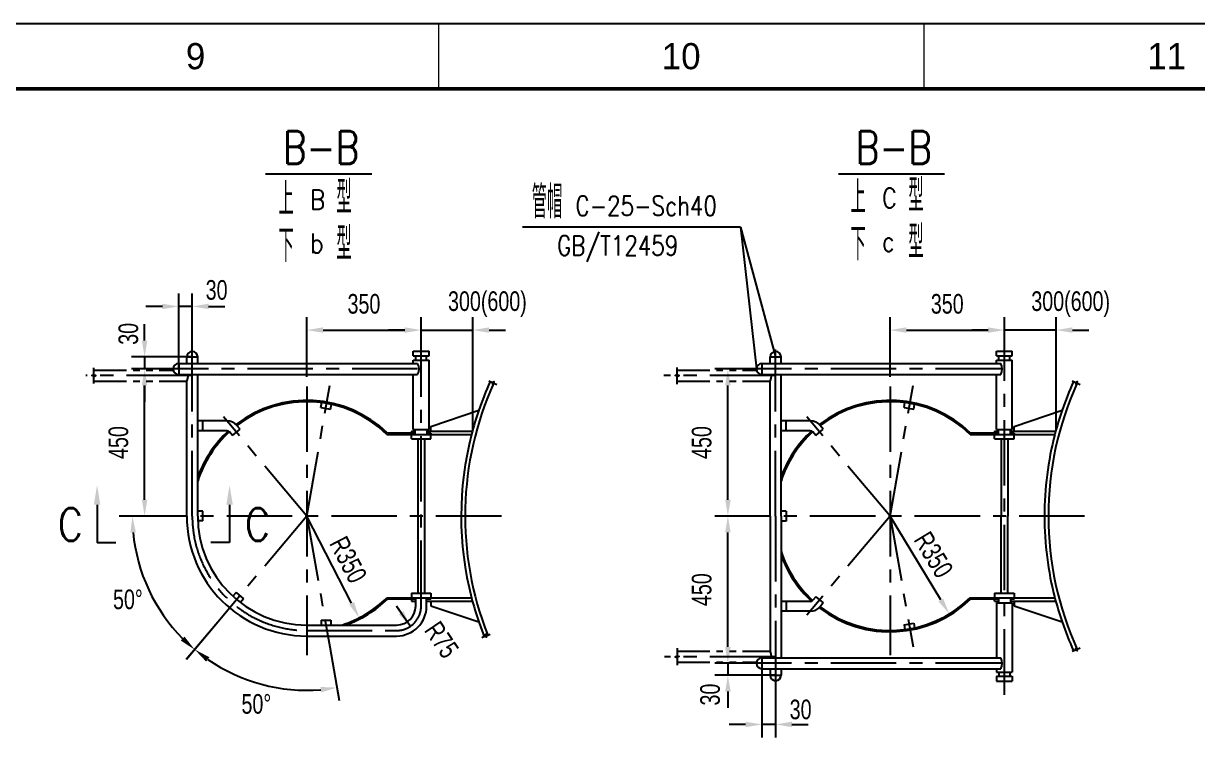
# Model space of a CAD drawing. Extents: x 148 to 221443, y -36682 to 6758.
# Drawn here: x 61271 to 64861, y -5914 to -3715 of the extents above; entities that cross this region are included whole.
import ezdxf
from ezdxf.enums import TextEntityAlignment as Align

# ---------------------------------------------------------------- set-up
doc = ezdxf.new("R2010")
doc.units = 0
doc.header["$LTSCALE"] = 10
doc.header["$MEASUREMENT"] = 0
doc.linetypes.add('CENTERX2', pattern=[4, 2.5, -0.5, 0.5, -0.5])
doc.linetypes.add('PHANTOM', pattern=[2.5, 1.25, -0.25, 0.25, -0.25, 0.25, -0.25])
for name, color, linetype in [('2', 4, 'Continuous'), ('CENTER', 1, 'CENTERX2'), ('DIM', 4, 'Continuous'), ('MAIN', 6, 'Continuous'), ('RED', 7, 'Continuous'), ('WHITE', 7, 'Continuous'), ('图框', 7, 'Continuous')]:
    doc.layers.add(name, color=color, linetype=linetype)
doc.layers.add('2（细实线）', color=3, linetype='Continuous', lineweight=20)
doc.layers.add('图框层', color=7, linetype='Continuous', lineweight=15)
doc.styles.add('HZ', font='ROMS.SHX', dxfattribs={"width": 0.75, "bigfont": 'GBCBIG.SHX'})
doc.styles.get("Standard").update_dxf_attribs({"font": 'wison_e.shx', "width": 0.75, "bigfont": 'wison_c.shx'})
doc.styles.add('XW', font='ROMANS.shx', dxfattribs={"width": 0.85})
doc.dimstyles.new('DIM1', dxfattribs={"dimscale": 20, "dimtxt": 3, "dimasz": 2.5, "dimexe": 2, "dimexo": 0, "dimgap": 1, "dimtad": 0, "dimdec": 0, "dimzin": 0, "dimdsep": 46, "dimtxsty": 'Standard', "dimcen": 2, "dimclrd": 3, "dimclre": 3, "dimclrt": 3, "dimadec": 0, "dimazin": 0, "dimtfac": 0.666667, "dimtdec": 0, "dimtofl": 0, "dimtmove": 2, "dimatfit": 1, "dimfxl": 2, "dimtvp": 1.333333, "dimtolj": 1, "dimtzin": 0, "dimarcsym": 0})
doc.dimstyles.new('DIM1$2', dxfattribs={"dimscale": 20, "dimtxt": 3, "dimasz": 2.5, "dimexe": 2, "dimexo": 0, "dimgap": 1, "dimtad": 2, "dimtih": 1, "dimtoh": 1, "dimdec": 0, "dimzin": 0, "dimdsep": 46, "dimtxsty": 'Standard', "dimcen": 2, "dimclrd": 3, "dimclre": 3, "dimclrt": 3, "dimadec": 0, "dimazin": 0, "dimtfac": 0.666667, "dimtdec": 0, "dimtofl": 0, "dimtmove": 2, "dimatfit": 1, "dimfxl": 2, "dimtvp": 1.333333, "dimtolj": 1, "dimtzin": 0, "dimarcsym": 0})

# ---------------------------------------------------------------- blocks, each defined once
blk = doc.blocks.new('*D276')
at = {"layer": 'Defpoints', "color": 0}
for p in [(62645, -4652.4), (62487.2, -4696.7), (62645, -4957.4)]:
    blk.add_point(p, dxfattribs=at)
at = {"layer": 'DIM', "color": 3, "lineweight": -2}
for p, q in [((62487.2, -4696.7), (62487.2, -4612.4)), ((62645, -4957.4), (62645, -4612.4)), ((62437.2, -4652.4), (62387.2, -4652.4)), ((62695, -4652.4), (62745, -4652.4))]:
    blk.add_line(p, q, dxfattribs=at)
at = {"layer": 'DIM', "color": 3}
for points in [[(62437.2, -4660.7), (62437.2, -4644), (62487.2, -4652.4)], [(62695, -4644), (62695, -4660.7), (62645, -4652.4)]]:
    blk.add_solid(points, dxfattribs=at)
at = {"layer": 'DIM', "color": 3, "insert": (62689.8, -4572.9), "char_height": 60, "attachment_point": 5}
blk.add_mtext('\\A1;300(600)', dxfattribs=at)
blk = doc.blocks.new('*D277')
at = {"layer": 'Defpoints', "color": 0}
for p in [(62487.2, -4652.4), (62487.2, -4696.7), (62137.2, -4795.7)]:
    blk.add_point(p, dxfattribs=at)
at = {"layer": 'DIM', "color": 3, "lineweight": -2}
for p, q in [((62137.2, -4795.7), (62137.2, -4612.4)), ((62487.2, -4696.7), (62487.2, -4612.4)), ((62187.2, -4652.4), (62437.2, -4652.4))]:
    blk.add_line(p, q, dxfattribs=at)
at = {"layer": 'DIM', "color": 3}
for points in [[(62187.2, -4644), (62187.2, -4660.7), (62137.2, -4652.4)], [(62437.2, -4660.7), (62437.2, -4644), (62487.2, -4652.4)]]:
    blk.add_solid(points, dxfattribs=at)
at = {"layer": 'DIM', "color": 3, "insert": (62312.2, -4572.4), "char_height": 60, "attachment_point": 5}
blk.add_mtext('\\A1;350', dxfattribs=at)
blk = doc.blocks.new('*D278')
at = {"layer": 'Defpoints', "color": 0}
for p in [(61641.5, -4771.4), (61715.3, -4771.4), (61707.7, -5221.4)]:
    blk.add_point(p, dxfattribs=at)
at = {"layer": 'DIM', "color": 3, "lineweight": -2}
for p, q in [((61715.3, -4771.4), (61601.5, -4771.4)), ((61641.5, -5171.4), (61641.5, -4821.4)), ((61707.7, -5221.4), (61601.5, -5221.4))]:
    blk.add_line(p, q, dxfattribs=at)
at = {"layer": 'DIM', "color": 3}
for points in [[(61649.8, -4821.4), (61633.1, -4821.4), (61641.5, -4771.4)], [(61633.1, -5171.4), (61649.8, -5171.4), (61641.5, -5221.4)]]:
    blk.add_solid(points, dxfattribs=at)
at = {"layer": 'DIM', "color": 3, "insert": (61561.5, -4996.4), "char_height": 60, "attachment_point": 5, "rotation": 90}
blk.add_mtext('\\A1;450', dxfattribs=at)
blk = doc.blocks.new('*D279')
at = {"layer": 'Defpoints', "color": 0}
for p in [(64428.8, -4652.4), (64271, -4696.7), (64428.8, -4957.4)]:
    blk.add_point(p, dxfattribs=at)
at = {"layer": 'DIM', "color": 3, "lineweight": -2}
for p, q in [((64271, -4696.7), (64271, -4612.4)), ((64428.8, -4957.4), (64428.8, -4612.4)), ((64221, -4652.4), (64171, -4652.4)), ((64478.8, -4652.4), (64528.8, -4652.4))]:
    blk.add_line(p, q, dxfattribs=at)
at = {"layer": 'DIM', "color": 3}
for points in [[(64221, -4660.7), (64221, -4644), (64271, -4652.4)], [(64478.8, -4644), (64478.8, -4660.7), (64428.8, -4652.4)]]:
    blk.add_solid(points, dxfattribs=at)
at = {"layer": 'DIM', "color": 3, "insert": (64473.5, -4572.9), "char_height": 60, "attachment_point": 5}
blk.add_mtext('\\A1;300(600)', dxfattribs=at)
blk = doc.blocks.new('*D280')
at = {"layer": 'Defpoints', "color": 0}
for p in [(64271, -4652.4), (64271, -4696.7), (63921, -4795.7)]:
    blk.add_point(p, dxfattribs=at)
at = {"layer": 'DIM', "color": 3, "lineweight": -2}
for p, q in [((63921, -4795.7), (63921, -4612.4)), ((64271, -4696.7), (64271, -4612.4)), ((63971, -4652.4), (64221, -4652.4))]:
    blk.add_line(p, q, dxfattribs=at)
at = {"layer": 'DIM', "color": 3}
for points in [[(63971, -4644), (63971, -4660.7), (63921, -4652.4)], [(64221, -4660.7), (64221, -4644), (64271, -4652.4)]]:
    blk.add_solid(points, dxfattribs=at)
at = {"layer": 'DIM', "color": 3, "insert": (64096, -4572.4), "char_height": 60, "attachment_point": 5}
blk.add_mtext('\\A1;350', dxfattribs=at)
blk = doc.blocks.new('*D281')
at = {"layer": 'Defpoints', "color": 0}
for p in [(63425.2, -4771.4), (63499.1, -4771.4), (63491.5, -5221.4)]:
    blk.add_point(p, dxfattribs=at)
at = {"layer": 'DIM', "color": 3, "lineweight": -2}
for p, q in [((63499.1, -4771.4), (63385.2, -4771.4)), ((63425.2, -5171.4), (63425.2, -4821.4)), ((63491.5, -5221.4), (63385.2, -5221.4))]:
    blk.add_line(p, q, dxfattribs=at)
at = {"layer": 'DIM', "color": 3}
for points in [[(63433.6, -4821.4), (63416.9, -4821.4), (63425.2, -4771.4)], [(63416.9, -5171.4), (63433.6, -5171.4), (63425.2, -5221.4)]]:
    blk.add_solid(points, dxfattribs=at)
at = {"layer": 'DIM', "color": 3, "insert": (63345.2, -4996.4), "char_height": 60, "attachment_point": 5, "rotation": 90}
blk.add_mtext('\\A1;450', dxfattribs=at)
blk = doc.blocks.new('*D282')
at = {"layer": 'Defpoints', "color": 0}
for p in [(63921, -5221.4), (64102.4, -5520.7)]:
    blk.add_point(p, dxfattribs=at)
at = {"layer": 'WHITE', "color": 3, "linetype": 'Continuous', "lineweight": -2}
blk.add_line((64076.5, -5478), (63921, -5221.4), dxfattribs=at)
at = {"layer": 'WHITE', "color": 3}
blk.add_solid([(64069.4, -5482.3), (64083.6, -5473.6), (64102.4, -5520.7)], dxfattribs=at)
at = {"layer": 'WHITE', "color": 3, "insert": (64054.2, -5339.7), "char_height": 60, "attachment_point": 5, "rotation": 301.2187}
blk.add_mtext('\\A1;R350', dxfattribs=at)
blk = doc.blocks.new('*D283')
at = {"layer": 'Defpoints', "color": 0}
for p in [(63425.2, -5221.4), (63428.4, -5221.4), (63499.1, -5671.4)]:
    blk.add_point(p, dxfattribs=at)
at = {"layer": 'WHITE', "color": 3, "linetype": 'Continuous', "lineweight": -2}
for p, q in [((63428.4, -5221.4), (63385.2, -5221.4)), ((63425.2, -5621.4), (63425.2, -5271.4)), ((63499.1, -5671.4), (63385.2, -5671.4))]:
    blk.add_line(p, q, dxfattribs=at)
at = {"layer": 'WHITE', "color": 3}
for points in [[(63433.6, -5271.4), (63416.9, -5271.4), (63425.2, -5221.4)], [(63416.9, -5621.4), (63433.6, -5621.4), (63425.2, -5671.4)]]:
    blk.add_solid(points, dxfattribs=at)
at = {"layer": 'WHITE', "color": 3, "insert": (63345.2, -5446.4), "char_height": 60, "attachment_point": 5, "rotation": 90}
blk.add_mtext('\\A1;450', dxfattribs=at)
blk = doc.blocks.new('*D285')
at = {"layer": 'Defpoints', "color": 0}
for p in [(61787.2, -4734.7), (61641.5, -4771.4), (61715.3, -4771.4)]:
    blk.add_point(p, dxfattribs=at)
at = {"layer": 'WHITE', "color": 3, "linetype": 'Continuous', "lineweight": -2}
for p, q in [((61641.5, -4684.7), (61641.5, -4634.7)), ((61787.2, -4734.7), (61601.5, -4734.7)), ((61715.3, -4771.4), (61601.5, -4771.4)), ((61641.5, -4821.4), (61641.5, -4871.4))]:
    blk.add_line(p, q, dxfattribs=at)
at = {"layer": 'WHITE', "color": 3}
for points in [[(61633.1, -4684.7), (61649.8, -4684.7), (61641.5, -4734.7)], [(61649.8, -4821.4), (61633.1, -4821.4), (61641.5, -4771.4)]]:
    blk.add_solid(points, dxfattribs=at)
at = {"layer": 'WHITE', "color": 3, "insert": (61591.9, -4663.9), "char_height": 60, "attachment_point": 5, "rotation": 90}
blk.add_mtext('\\A1;30', dxfattribs=at)
blk = doc.blocks.new('*D286')
at = {"layer": 'Defpoints', "color": 0}
for p in [(61787.2, -4580), (61745.7, -4771.4), (61787.2, -4771.4)]:
    blk.add_point(p, dxfattribs=at)
at = {"layer": 'WHITE', "color": 3, "linetype": 'Continuous', "lineweight": -2}
for p, q in [((61745.7, -4771.4), (61745.7, -4540)), ((61787.2, -4771.4), (61787.2, -4540)), ((61695.7, -4580), (61645.7, -4580)), ((61837.2, -4580), (61887.2, -4580))]:
    blk.add_line(p, q, dxfattribs=at)
at = {"layer": 'WHITE', "color": 3}
for points in [[(61695.7, -4588.4), (61695.7, -4571.7), (61745.7, -4580)], [(61837.2, -4571.7), (61837.2, -4588.4), (61787.2, -4580)]]:
    blk.add_solid(points, dxfattribs=at)
at = {"layer": 'WHITE', "color": 3, "insert": (61861.6, -4529.9), "char_height": 60, "attachment_point": 5}
blk.add_mtext('\\A1;30', dxfattribs=at)
blk = doc.blocks.new('*D287')
at = {"layer": 'Defpoints', "color": 0}
for p in [(63529.5, -5671.4), (63571, -5671.4), (63571, -5858.6)]:
    blk.add_point(p, dxfattribs=at)
at = {"layer": 'WHITE', "color": 3, "linetype": 'Continuous', "lineweight": -2}
for p, q in [((63529.5, -5671.4), (63529.5, -5898.6)), ((63571, -5671.4), (63571, -5898.6)), ((63479.5, -5858.6), (63429.5, -5858.6)), ((63621, -5858.6), (63671, -5858.6))]:
    blk.add_line(p, q, dxfattribs=at)
at = {"layer": 'WHITE', "color": 3}
for points in [[(63479.5, -5867), (63479.5, -5850.3), (63529.5, -5858.6)], [(63621, -5850.3), (63621, -5867), (63571, -5858.6)]]:
    blk.add_solid(points, dxfattribs=at)
at = {"layer": 'WHITE', "color": 3, "insert": (63647.6, -5813.2), "char_height": 60, "attachment_point": 5}
blk.add_mtext('\\A1;30', dxfattribs=at)
blk = doc.blocks.new('*D288')
at = {"layer": 'Defpoints', "color": 0}
for p in [(63425.2, -5671.4), (63499.1, -5671.4), (63571, -5708.1)]:
    blk.add_point(p, dxfattribs=at)
at = {"layer": 'WHITE', "color": 3, "linetype": 'Continuous', "lineweight": -2}
for p, q in [((63425.2, -5621.4), (63425.2, -5571.4)), ((63499.1, -5671.4), (63385.2, -5671.4)), ((63571, -5708.1), (63385.2, -5708.1)), ((63425.2, -5758.1), (63425.2, -5808.1))]:
    blk.add_line(p, q, dxfattribs=at)
at = {"layer": 'WHITE', "color": 3}
for points in [[(63416.9, -5621.4), (63433.6, -5621.4), (63425.2, -5671.4)], [(63433.6, -5758.1), (63416.9, -5758.1), (63425.2, -5708.1)]]:
    blk.add_solid(points, dxfattribs=at)
at = {"layer": 'WHITE', "color": 3, "insert": (63371, -5767.3), "char_height": 60, "attachment_point": 5, "rotation": 90}
blk.add_mtext('\\A1;30', dxfattribs=at)
blk = doc.blocks.new('*D289')
at = {"layer": 'Defpoints', "color": 0}
for p in [(62137.2, -5221.4), (62297.5, -5532.5)]:
    blk.add_point(p, dxfattribs=at)
at = {"layer": 'WHITE', "color": 3, "linetype": 'Continuous', "lineweight": -2}
blk.add_line((62274.6, -5488.1), (62137.2, -5221.4), dxfattribs=at)
at = {"layer": 'WHITE', "color": 3}
blk.add_solid([(62267.2, -5491.9), (62282, -5484.3), (62297.5, -5532.5)], dxfattribs=at)
at = {"layer": 'WHITE', "color": 3, "insert": (62264.1, -5354.8), "char_height": 60, "attachment_point": 5, "rotation": 297.2601}
blk.add_mtext('\\A1;R350', dxfattribs=at)
blk = doc.blocks.new('*D292')
at = {"layer": 'Defpoints', "color": 0}
for p in [(62412.2, -5496.4), (62454.2, -5558.5)]:
    blk.add_point(p, dxfattribs=at)
at = {"layer": 'RED', "color": 3, "lineweight": -2}
for p, q in [((62426.2, -5517.1), (62412.2, -5496.4)), ((62412.2, -5496.4), (62454.2, -5558.5))]:
    blk.add_line(p, q, dxfattribs=at)
at = {"layer": 'RED', "color": 3}
blk.add_solid([(62419.3, -5521.8), (62433.1, -5512.4), (62454.2, -5558.5)], dxfattribs=at)
at = {"layer": 'RED', "color": 3, "insert": (62549.9, -5599.8), "char_height": 60, "attachment_point": 5, "rotation": 304.0605}
blk.add_mtext('\\A1;R75', dxfattribs=at)
blk = doc.blocks.new('*D296')
at = {"layer": 'Defpoints', "color": 0}
for p in [(61707.7, -5221.4), (62137.2, -5221.4), (62732.5, -5221.4), (61626.4, -5374.3), (61876.3, -5532.4)]:
    blk.add_point(p, dxfattribs=at)
at = {"layer": 'WHITE', "color": 3, "linetype": 'Continuous', "lineweight": -2}
for p, q in [((61707.7, -5221.4), (61564, -5221.4)), ((61876.3, -5532.4), (61768.8, -5660.5))]:
    blk.add_line(p, q, dxfattribs=at)
blk.add_arc((62137.2, -5221.4), 533.2, 185.3749, 224.6251, dxfattribs=at)
at = {"layer": 'WHITE', "color": 3}
for points in [[(61614.7, -5271), (61598.1, -5271.7), (61604, -5221.4)], [(61752.1, -5602.1), (61763.4, -5589.8), (61794.5, -5629.9)]]:
    blk.add_solid(points, dxfattribs=at)
at = {"layer": 'WHITE', "color": 3, "insert": (61590.3, -5476.4), "char_height": 60, "attachment_point": 5}
blk.add_mtext('\\A1;50%%d', dxfattribs=at)
blk = doc.blocks.new('*D297')
at = {"layer": 'Defpoints', "color": 0}
for p in [(62137.2, -5221.4), (62137.2, -5221.4), (61876.3, -5532.4), (62207.7, -5621.2), (61926.2, -5710.5)]:
    blk.add_point(p, dxfattribs=at)
at = {"layer": 'WHITE', "color": 3, "linetype": 'Continuous', "lineweight": -2}
for p, q in [((61876.3, -5532.4), (61769.1, -5660.1)), ((62207.7, -5621.2), (62236.7, -5785.4))]:
    blk.add_line(p, q, dxfattribs=at)
blk.add_arc((62137.2, -5221.4), 532.7, 235.3797, 274.6203, dxfattribs=at)
at = {"layer": 'WHITE', "color": 3}
for points in [[(61839.6, -5653.2), (61829.5, -5666.4), (61794.8, -5629.5)], [(62181.2, -5760.6), (62179.1, -5744.1), (62229.7, -5746)]]:
    blk.add_solid(points, dxfattribs=at)
at = {"layer": 'WHITE', "color": 3, "insert": (61983.2, -5796.2), "char_height": 60, "attachment_point": 5}
blk.add_mtext('\\A1;50%%d', dxfattribs=at)
blk = doc.blocks.new('1.5a2')
at = {"layer": '图框层', "ltscale": 10}
for p, q in [((16100.88, 10136.58), (16991.88, 10136.58)), ((16769.13, 10136.58), (16769.13, 10126.58)), ((16843.38, 10136.58), (16843.38, 10126.58)), ((16125.88, 10126.58), (16981.88, 10126.58))]:
    blk.add_line(p, q, dxfattribs=at)
at = {"style": 'HZ'}
for s, p in [('9', (16732, 10131.58)), ('10', (16806.25, 10131.58)), ('11', (16880.5, 10131.58))]:
    blk.add_text(s, height=4, dxfattribs=at).set_placement(p, align=Align.MIDDLE)

msp = doc.modelspace()

# ---------------------------------------------------------------- linework, layer by layer
at = {"color": 3}
for p, q in [((62011.2739, -4174.062), (62336.2314, -4174.062)), ((63762.98, -4174.062), (64087.9375, -4174.062)), ((63463.396, -4337.6513), (62797.2572, -4337.6513)), ((63463.396, -4337.6513), (63570.9909, -4734.6623)), ((63463.396, -4337.6513), (63512.7395, -4771.4004)), ((61496.1771, -5186.6075), (61496.1771, -5303.5305)), ((61901.3029, -5186.6075), (61901.3029, -5302.4517))]:
    msp.add_line(p, q, dxfattribs=at)
at = {"color": 7}
for p, q in [((61496.1771, -5302.4517), (61553.3015, -5302.4517)), ((61901.3029, -5302.4517), (61844.1785, -5302.4517))]:
    msp.add_line(p, q, dxfattribs=at)
at = {"const_width": 12}
msp.add_lwpolyline([(66794.7995, -11914.5096), (66794.7995, -3914.5096), (49674.7995, -3914.5096), (49674.7995, -11914.5096), (66794.7995, -11914.5096)], dxfattribs=at)
at = {"color": 3}
for points in [[(61506.1771, -5186.6075), (61486.1771, -5186.6075), (61496.1771, -5126.6075)], [(61891.3029, -5186.6075), (61911.3029, -5186.6075), (61901.3029, -5126.6075)]]:
    msp.add_solid(points, dxfattribs=at)
at = {"layer": '2'}
for p, q in [((61787.2253, -4580.0324), (61745.7239, -4580.0324)), ((62487.2253, -4652.3804), (62645.0283, -4652.3804)), ((64428.7939, -4652.3804), (64270.9909, -4652.3804)), ((61641.4787, -4734.6623), (61641.4787, -4771.4004)), ((63425.2443, -5671.4004), (63425.2443, -5708.1385)), ((63570.9909, -5858.6392), (63529.4895, -5858.6392))]:
    msp.add_line(p, q, dxfattribs=at)
at = {"layer": 'CENTER', "ltscale": 8}
for p, q in [((62487.2253, -5496.4004), (62487.2253, -4696.7304)), ((64270.9909, -5767.6445), (64270.9909, -4696.7304)), ((61787.2253, -5221.4004), (61787.2253, -4711.5509)), ((63570.9909, -5221.4004), (63570.9909, -4711.5509)), ((62476.391, -4771.4004), (61715.3199, -4771.4004)), ((64260.1567, -4771.4004), (63499.0856, -4771.4004)), ((61785.995, -4791.4004), (61462.1846, -4791.4004)), ((63569.7606, -4791.4004), (63229.7824, -4791.4004)), ((62137.2253, -5221.4004), (62207.713, -4821.6447)), ((62137.2253, -4824.465), (62137.2253, -5647.1411)), ((63920.9909, -5221.4004), (63991.4786, -4821.6447)), ((63920.9909, -4824.465), (63920.9909, -5647.1411)), ((62137.2253, -5221.4004), (61882.7643, -4918.1456)), ((63920.9909, -5221.4004), (63666.5299, -4918.1456)), ((62732.4882, -5221.4004), (61707.7439, -5221.4004)), ((62137.2253, -5221.4004), (61876.3033, -5532.3551)), ((62137.2253, -5221.4004), (62207.713, -5621.1561)), ((64516.2539, -5221.4004), (63491.5095, -5221.4004)), ((63570.9909, -5221.4004), (63570.9909, -5731.25)), ((63920.9909, -5221.4004), (63666.5299, -5524.6552)), ((63920.9909, -5221.4004), (63991.4786, -5621.1561)), ((62137.2253, -5571.4004), (62412.2253, -5571.4004)), ((63569.7606, -5651.4004), (63231.1169, -5651.4004)), ((64260.1567, -5671.4004), (63499.0856, -5671.4004))]:
    msp.add_line(p, q, dxfattribs=at)
for centre, radius, start, end in [((62137.2253, -5221.4004), 350, 180, 270), ((62412.2253, -5496.4004), 75, 270, 0)]:
    msp.add_arc(centre, radius, start, end, dxfattribs=at)
at = {"layer": 'DIM'}
for points in [[(61486.3954, -4815.6893), (61486.3954, -4793.9243), (61492.3055, -4791.7296), (61480.241, -4791.0712), (61486.383, -4788.8766), (61486.383, -4767.6676)], [(62694.13, -4808.1076), (62705.2055, -4812.7253), (62705.09, -4817.5499), (62709.4744, -4809.6323), (62709.5896, -4814.5531), (62719.05, -4818.4974)], [(64477.8957, -4808.1076), (64488.9712, -4812.7253), (64488.8556, -4817.5499), (64493.2401, -4809.6323), (64493.3553, -4814.5531), (64502.8156, -4818.4974)], [(62673.0625, -5592.44), (62684.1776, -5587.9185), (62687.4933, -5591.4251), (62685.0302, -5582.7162), (62688.5774, -5586.1287), (62698.0715, -5582.2666)], [(64477.8957, -5634.6932), (64488.9712, -5630.0755), (64488.8556, -5625.2509), (64493.2401, -5633.1685), (64493.3553, -5628.2477), (64502.8156, -5624.3035)]]:
    msp.add_lwpolyline(points, dxfattribs=at)
at = {"layer": 'MAIN', "linetype": 'Continuous'}
for points in [[(63270.1611, -4818.2043), (63270.1611, -4793.9243), (63276.0711, -4791.7296), (63264.0067, -4791.0712), (63270.1486, -4788.8766), (63270.1486, -4766.9024)], [(63270.1611, -5624.8834), (63270.1611, -5648.8766), (63276.0711, -5651.0712), (63264.0067, -5651.7296), (63270.1486, -5653.9243), (63270.1486, -5677.2311)]]:
    msp.add_lwpolyline(points, dxfattribs=at)
at = {"layer": 'RED'}
for p, q in [((61770.4753, -4754.6504), (61770.4753, -4734.6623)), ((61803.9753, -4754.6504), (61803.9753, -4734.6623)), ((62463.2253, -4716.4004), (62511.2253, -4716.4004)), ((62463.2253, -4731.4004), (62463.2253, -4716.4004)), ((62463.2253, -4731.4004), (62511.2253, -4731.4004)), ((62470.4753, -4744.0176), (62470.4753, -4731.4004)), ((62503.9753, -4744.0176), (62503.9753, -4731.4004)), ((62511.2253, -4731.4004), (62511.2253, -4716.4004)), ((63554.2409, -4754.6504), (63554.2409, -4734.6623)), ((63587.7409, -4754.6504), (63587.7409, -4734.6623)), ((64246.9909, -4716.4004), (64294.9909, -4716.4004)), ((64246.9909, -4731.4004), (64246.9909, -4716.4004)), ((64246.9909, -4731.4004), (64294.9909, -4731.4004)), ((64254.2409, -4744.0176), (64254.2409, -4731.4004)), ((64287.7409, -4744.0176), (64287.7409, -4731.4004)), ((64294.9909, -4731.4004), (64294.9909, -4716.4004)), ((61745.7239, -4754.6504), (62476.391, -4754.6504)), ((62463.2253, -4754.6504), (62463.2253, -4744.0176)), ((62463.2253, -4744.0176), (62511.2253, -4744.0176)), ((62511.2253, -4956.4004), (62511.2253, -4744.0176)), ((63529.4895, -4754.6504), (64260.1567, -4754.6504)), ((64246.9909, -4754.6504), (64246.9909, -4744.0176)), ((64246.9909, -4744.0176), (64294.9909, -4744.0176)), ((64294.9909, -4956.4004), (64294.9909, -4744.0176)), ((61745.7239, -4788.1504), (62476.391, -4788.1504)), ((61770.4753, -5221.4004), (61770.4753, -4808.1504)), ((61803.9753, -5000.6721), (61803.9753, -4788.1504)), ((62463.2253, -4956.4004), (62463.2253, -4788.1504)), ((63529.4895, -4788.1504), (64260.1567, -4788.1504)), ((63554.2409, -5221.4004), (63554.2409, -4808.1504)), ((63587.7409, -5000.6721), (63587.7409, -4788.1504)), ((64246.9909, -4956.4004), (64246.9909, -4788.1504)), ((62180.3442, -4889.1669), (62182.9514, -4874.3805)), ((62209.8884, -4894.3763), (62212.4957, -4879.59)), ((63964.1098, -4889.1669), (63966.7171, -4874.3805)), ((63993.6541, -4894.3763), (63996.2613, -4879.59)), ((62180.3442, -4889.1669), (62209.8884, -4894.3763)), ((62517.2253, -4947.4004), (62663.4304, -4897.5859)), ((63964.1098, -4889.1669), (63993.6541, -4894.3763)), ((64300.9909, -4947.4004), (64447.196, -4897.5859)), ((61893.4461, -4930.3991), (61803.9753, -4930.3991)), ((61819.3044, -4960.3991), (61819.3044, -4930.3991)), ((61933.299, -4955.665), (61923.648, -4944.1633)), ((62517.2253, -4961.4004), (62517.2253, -4947.4004)), ((63677.2117, -4930.3991), (63587.7409, -4930.3991)), ((63603.07, -4960.3991), (63603.07, -4930.3991)), ((63717.0647, -4955.665), (63707.4136, -4944.1633)), ((64300.9909, -4961.4004), (64300.9909, -4947.4004)), ((61893.4461, -4960.3991), (61803.9753, -4960.3991)), ((61910.3177, -4974.9486), (61901.1066, -4963.9712)), ((61910.3177, -4974.9486), (61933.299, -4955.665)), ((62382.1742, -4971.4004), (62641.3051, -4971.4004)), ((62469.2253, -4967.4004), (62383.8018, -4967.4004)), ((62457.2253, -4961.4004), (62469.2253, -4961.4004)), ((62457.2253, -4961.4004), (62457.2253, -4967.4004)), ((62457.2253, -4985.4004), (62457.2253, -4971.4004)), ((62457.2253, -4985.4004), (62517.2253, -4985.4004)), ((62463.2253, -4956.4004), (62511.2253, -4956.4004)), ((62469.2253, -4971.4004), (62469.2253, -4956.4004)), ((62477.2253, -4985.4004), (62477.2253, -5457.4004)), ((62497.2253, -4985.4004), (62497.2253, -5457.4004)), ((62505.2253, -4971.4004), (62505.2253, -4956.4004)), ((62505.2253, -4961.4004), (62643.9423, -4961.4004)), ((62517.2253, -4967.4004), (62505.2253, -4967.4004)), ((62517.2253, -4967.4004), (62517.2253, -4971.4004)), ((62517.2253, -4985.4004), (62517.2253, -4971.4004)), ((63677.2117, -4960.3991), (63587.7409, -4960.3991)), ((63694.0834, -4974.9486), (63684.8722, -4963.9712)), ((63694.0834, -4974.9486), (63717.0647, -4955.665)), ((64165.9399, -4971.4004), (64425.0707, -4971.4004)), ((64252.9909, -4967.4004), (64167.5675, -4967.4004)), ((64240.9909, -4961.4004), (64252.9909, -4961.4004)), ((64240.9909, -4985.4004), (64240.9909, -4971.4004)), ((64240.9909, -4985.4004), (64300.9909, -4985.4004)), ((64260.9909, -4985.4004), (64260.9909, -5221.4004)), ((64280.9909, -4985.4004), (64280.9909, -5221.4004)), ((64288.9909, -4961.4004), (64427.708, -4961.4004)), ((64300.9909, -4985.4004), (64300.9909, -4971.4004)), ((61803.9753, -5221.4004), (61803.9753, -5000.6721)), ((63587.7409, -5221.4004), (63587.7409, -5000.6721)), ((61819.3044, -5206.079), (61804.29, -5206.079)), ((61819.3044, -5236.079), (61804.2987, -5236.079)), ((61819.3044, -5236.079), (61819.3044, -5206.079)), ((63554.2409, -5221.4004), (63554.2409, -5634.6504)), ((63587.7409, -5221.4004), (63587.7409, -5463.3419)), ((63603.07, -5236.7218), (63588.0556, -5236.7218)), ((63603.07, -5206.7218), (63588.0643, -5206.7218)), ((63603.07, -5206.7218), (63603.07, -5236.7218)), ((64260.9909, -5457.4004), (64260.9909, -5221.4004)), ((64280.9909, -5457.4004), (64280.9909, -5221.4004)), ((61921.0719, -5455.0359), (61911.4208, -5466.5376)), ((61921.0719, -5455.0359), (61944.0532, -5474.3195)), ((61944.0532, -5474.3195), (61934.4022, -5485.8212)), ((62382.5912, -5470.9912), (62641.1995, -5470.9912)), ((62470.4753, -5474.9912), (62384.2227, -5474.9912)), ((62457.2253, -5457.4004), (62517.2253, -5457.4004)), ((62457.2253, -5474.9912), (62457.2253, -5481.4004)), ((62457.2253, -5481.4004), (62470.4753, -5481.4004)), ((62470.4753, -5496.4004), (62470.4753, -5470.9912)), ((62503.9753, -5496.4004), (62503.9753, -5470.9912)), ((62503.9753, -5481.4004), (62643.9423, -5481.4004)), ((62517.2253, -5457.4004), (62517.2253, -5470.9912)), ((62517.2253, -5481.4004), (62517.2253, -5495.4004)), ((63587.7409, -5463.3419), (63587.7409, -5654.6504)), ((63677.2117, -5482.4018), (63587.7409, -5482.4018)), ((63603.07, -5482.4018), (63603.07, -5512.4018)), ((63694.0834, -5467.8522), (63684.8722, -5478.8296)), ((63694.0834, -5467.8522), (63717.0647, -5487.1358)), ((63717.0647, -5487.1358), (63707.4136, -5498.6376)), ((64165.9399, -5471.4004), (64425.0707, -5471.4004)), ((64240.9909, -5457.4004), (64300.9909, -5457.4004)), ((64240.9909, -5457.4004), (64240.9909, -5471.4004)), ((64240.9909, -5481.4004), (64252.9909, -5481.4004)), ((64246.9909, -5486.4004), (64246.9909, -5654.6504)), ((64288.9909, -5481.4004), (64427.708, -5481.4004)), ((64294.9909, -5486.4004), (64294.9909, -5698.7832)), ((64300.9909, -5457.4004), (64300.9909, -5471.4004)), ((64300.9909, -5481.4004), (64300.9909, -5495.4004)), ((62517.2253, -5495.4004), (62663.4304, -5545.215)), ((63677.2117, -5512.4018), (63587.7409, -5512.4018)), ((64300.9909, -5495.4004), (64447.196, -5545.215)), ((62137.2253, -5554.6504), (62412.2253, -5554.6504)), ((62180.9862, -5539.636), (62210.9862, -5539.636)), ((62180.9862, -5539.636), (62180.9862, -5554.6504)), ((62210.9862, -5539.636), (62210.9862, -5554.6504)), ((63964.1098, -5553.634), (63993.6541, -5548.4245)), ((63964.1098, -5553.634), (63966.7171, -5568.4203)), ((63993.6541, -5548.4245), (63996.2613, -5563.2108)), ((62137.2253, -5588.1504), (62412.2253, -5588.1504)), ((63529.4895, -5654.6504), (64260.1567, -5654.6504)), ((63529.4895, -5688.1504), (64260.1567, -5688.1504)), ((63554.2409, -5688.1504), (63554.2409, -5708.1385)), ((63587.7409, -5688.1504), (63587.7409, -5708.1385)), ((64246.9909, -5688.1504), (64246.9909, -5698.7832)), ((64246.9909, -5698.7832), (64294.9909, -5698.7832)), ((64254.2409, -5698.7832), (64254.2409, -5711.4004)), ((64287.7409, -5698.7832), (64287.7409, -5711.4004)), ((64246.9909, -5711.4004), (64294.9909, -5711.4004)), ((64246.9909, -5711.4004), (64246.9909, -5726.4004)), ((64246.9909, -5726.4004), (64294.9909, -5726.4004)), ((64294.9909, -5711.4004), (64294.9909, -5726.4004))]:
    msp.add_line(p, q, dxfattribs=at)
at = {"layer": 'RED', "color": 7, "linetype": 'PHANTOM', "ltscale": 8}
for p, q in [((61486.383, -4774.6504), (61729.2922, -4774.6504)), ((63270.1486, -4774.6504), (63513.0578, -4774.6504)), ((61486.3954, -4808.1504), (61770.4753, -4808.1504)), ((63270.1611, -4808.1504), (63554.2409, -4808.1504)), ((63270.1611, -5634.6504), (63554.2409, -5634.6504)), ((63270.1486, -5668.1504), (63513.0578, -5668.1504))]:
    msp.add_line(p, q, dxfattribs=at)
at = {"layer": 'RED'}
for centre, radius, start, end in [((61787.2253, -4734.6623), 16.75, 0, 180), ((63570.9909, -4734.6623), 16.75, 0, 180), ((61745.7239, -4771.4004), 16.75, 90, 270), ((62445.8995, -4771.4004), 34.7893, 331.218563, 28.781437), ((63529.4895, -4771.4004), 16.75, 90, 270), ((64229.6651, -4771.4004), 34.7893, 331.218563, 28.781437), ((61739.9837, -4791.4004), 34.7893, 331.218563, 5.3603593), ((63523.7494, -4791.4004), 34.7893, 331.218563, 5.3603593), ((62137.2253, -5221.4004), 354, 45.8496215, 127.6826508), ((62137.2253, -5221.4004), 350, 45.5846914, 127.611151), ((63920.9909, -5221.4004), 354, 45.8496215, 127.6826508), ((63920.9909, -5221.4004), 350, 45.5846914, 127.611151), ((61893.4461, -4970.3991), 40, 40, 90), ((63677.2117, -4970.3991), 40, 40, 90), ((62137.2253, -5221.4004), 354, 132.6788329, 160.285326), ((62137.2253, -5221.4004), 350, 132.5264962, 162.2025238), ((61893.4461, -4970.3991), 10, 40, 90), ((63920.9909, -5221.4004), 354, 132.6788329, 160.285326), ((63920.9909, -5221.4004), 350, 132.5264962, 162.2025238), ((63677.2117, -4970.3991), 10, 40, 90), ((62137.2253, -5221.4004), 366.75, 180, 270), ((62137.2253, -5221.4004), 333.25, 180, 270), ((63920.9909, -5221.4004), 350, 197.7974762, 227.4735038), ((63920.9909, -5221.4004), 354, 199.714674, 227.3211671), ((62137.2253, -5221.4004), 350, 287.7974762, 314.5109461), ((62137.2253, -5221.4004), 354, 289.714674, 314.2453845), ((63609.5509, -5221.4004), 1000, 194.4532983, 198.8937707), ((63677.2117, -5472.4018), 10, 270, 320), ((63920.9909, -5221.4004), 354, 232.3173492, 314.1503785), ((63920.9909, -5221.4004), 350, 232.388849, 314.4153086), ((62412.2253, -5496.4004), 91.75, 270, 0), ((62412.2253, -5496.4004), 58.25, 270, 0), ((63677.2117, -5472.4018), 40, 270, 320), ((63523.7494, -5651.4004), 34.7893, 354.6396407, 28.781437), ((63529.4895, -5671.4004), 16.75, 90, 270), ((64229.6651, -5671.4004), 34.7893, 331.218563, 28.781437), ((63570.9909, -5708.1385), 16.75, 180, 0)]:
    msp.add_arc(centre, radius, start, end, dxfattribs=at)
at = {"layer": 'RED', "color": 7}
for centre, radius, start, end in [((63609.5509, -5221.4004), 1000, 155.6945309, 161.1062293), ((65393.3166, -5221.4004), 1000, 155.6945309, 161.1062293), ((63609.5509, -5221.4004), 988, 155.6315604, 201.6034096), ((65393.3166, -5221.4004), 988, 155.6315604, 180), ((65393.3166, -5221.4004), 1000, 161.1062293, 165.5224878), ((63609.5509, -5221.4004), 1000, 165.5224878, 194.4532983), ((65393.3166, -5221.4004), 1000, 165.5224878, 180), ((65393.3166, -5221.4004), 1000, 180, 194.4775122), ((65393.3166, -5221.4004), 988, 180, 204.3684396), ((63609.5509, -5221.4004), 1000, 198.8937707, 201.6098002), ((65393.3166, -5221.4004), 1000, 198.8937707, 204.3054691)]:
    msp.add_arc(centre, radius, start, end, dxfattribs=at)
at = {"layer": 'RED', "color": 1}
for centre, start, end in [((63609.5509, -5221.4004), 161.1062293, 165.5224878), ((65393.3166, -5221.4004), 194.4775122, 198.8937707)]:
    msp.add_arc(centre, 1000, start, end, dxfattribs=at)
at = {"layer": 'WHITE', "color": 1, "linetype": 'Continuous'}
for p, q in [((61770.4753, -4734.6623), (61803.9753, -4734.6623)), ((63554.2409, -4734.6623), (63587.7409, -4734.6623)), ((61745.7239, -4754.6504), (61745.7239, -4788.1504)), ((63529.4895, -4754.6504), (63529.4895, -4788.1504)), ((62457.2253, -5457.4004), (62457.2253, -5470.9912)), ((63529.4895, -5654.6504), (63529.4895, -5688.1504)), ((63554.2409, -5708.1385), (63587.7409, -5708.1385))]:
    msp.add_line(p, q, dxfattribs=at)
at = {"layer": 'WHITE', "color": 1}
for p, q in [((64240.9909, -4961.4004), (64240.9909, -4967.4004)), ((64246.9909, -4956.4004), (64294.9909, -4956.4004)), ((64252.9909, -4971.4004), (64252.9909, -4956.4004)), ((64288.9909, -4971.4004), (64288.9909, -4956.4004)), ((64300.9909, -4967.4004), (64288.9909, -4967.4004)), ((64300.9909, -4967.4004), (64300.9909, -4971.4004)), ((62517.2253, -5474.9912), (62503.9753, -5474.9912)), ((62517.2253, -5474.9912), (62517.2253, -5470.9912)), ((64252.9909, -5475.4004), (64167.5675, -5475.4004)), ((64240.9909, -5481.4004), (64240.9909, -5475.4004)), ((64246.9909, -5486.4004), (64294.9909, -5486.4004)), ((64252.9909, -5471.4004), (64252.9909, -5486.4004)), ((64288.9909, -5471.4004), (64288.9909, -5486.4004)), ((64300.9909, -5475.4004), (64288.9909, -5475.4004)), ((64300.9909, -5475.4004), (64300.9909, -5471.4004))]:
    msp.add_line(p, q, dxfattribs=at)
at = {"layer": '图框'}
msp.add_lwpolyline([(49174.7995, -3714.5096), (66994.7995, -3714.5096), (66994.7995, -12114.5096), (49174.7995, -12114.5096)], close=True, dxfattribs=at)

# ---------------------------------------------------------------- block references
at = {"layer": '2（细实线）', "xscale": 20, "yscale": 20, "zscale": 20}
msp.add_blockref('1.5a2', (-272842.7049, -206446.0395), dxfattribs=at)

# ---------------------------------------------------------------- texts
at = {"color": 3, "style": 'XW'}
for s, width, p in [('B-B', 0.8, (62297.4531, -4093.737)), ('B-B', 0.8, (64049.1591, -4093.737)), ('C', 0.85, (61452.7195, -5247.1693)), ('C', 0.85, (62024.7604, -5247.1693))]:
    msp.add_text(s, height=100, dxfattribs=dict(at, width=width)).set_placement(p, align=Align.MIDDLE_RIGHT)
at = {"color": 3}
for s, height, style, width, p in [('上', 100, 'HZ', 0.65, (62050.9325, -4302.1136)), ('型', 100, 'HZ', 0.65, (62227.7544, -4295.9512)), ('管帽', 100, 'HZ', 0.65, (62825.4151, -4310.5848)), ('上', 100, 'HZ', 0.65, (63800.0033, -4296.8402)), ('型', 100, 'HZ', 0.65, (63976.8252, -4290.6777)), ('B', 60, 'XW', 0.85, (62147.2254, -4283.8372)), ('C', 60, 'XW', 0.85, (63896.2962, -4278.5637)), ('C-25-Sch40', 60, 'XW', 0.8, (62959.2329, -4302.3215)), ('下', 100, 'HZ', 0.65, (62050.9325, -4443.9983)), ('型', 100, 'HZ', 0.65, (62227.7544, -4437.8358)), ('下', 100, 'HZ', 0.65, (63800.0033, -4438.7248)), ('型', 100, 'HZ', 0.65, (63976.8252, -4432.5623)), ('b', 60, 'XW', 0.85, (62147.2254, -4417)), ('GB/T12459', 60, 'XW', 0.8, (62902.8307, -4423.7742)), ('c', 60, 'XW', 0.85, (63896.2962, -4411.7266))]:
    msp.add_text(s, height=height, dxfattribs=dict(at, style=style, width=width)).set_placement(p)

# ---------------------------------------------------------------- dimensions: what is measured, and where the dimension line sits
at = {"layer": 'DIM'}
for base, p1, p2, picture, middle in [((62487.2253, -4652.3804), (62137.2253, -4795.6598), (62487.2253, -4696.7304), '*D277', (62312.2253, -4572.3804)), ((64270.9909, -4652.3804), (63920.9909, -4795.6598), (64270.9909, -4696.7304), '*D280', (64095.9909, -4572.3804))]:
    dim = msp.add_linear_dim(base=base, p1=p1, p2=p2, text='350', dimstyle='DIM1', dxfattribs=at)
    dim.commit()
    dim.dimension.update_dxf_attribs({"geometry": picture, "text_midpoint": middle})
for base, p1, p2, picture, middle in [((62645.0283, -4652.3804), (62487.2253, -4696.7304), (62645.0283, -4957.4004), '*D276', (62689.7616, -4572.8581)), ((64428.7939, -4652.3804), (64270.9909, -4696.7304), (64428.7939, -4957.4004), '*D279', (64473.5273, -4572.8581))]:
    dim = msp.add_linear_dim(base=base, p1=p1, p2=p2, text='300(600)', dimstyle='DIM1', dxfattribs=at)
    dim.commit()
    dim.dimension.update_dxf_attribs({"geometry": picture, "text_midpoint": middle, "dimtype": 160})
for base, p1, p2, picture, middle in [((61641.4787, -4771.4004), (61707.7439, -5221.4004), (61715.3199, -4771.4004), '*D278', (61561.4787, -4996.4004)), ((63425.2443, -4771.4004), (63491.5095, -5221.4004), (63499.0856, -4771.4004), '*D281', (63345.2443, -4996.4004))]:
    dim = msp.add_linear_dim(base=base, p1=p1, p2=p2, angle=270, dimstyle='DIM1', dxfattribs=at)
    dim.commit()
    dim.dimension.update_dxf_attribs({"geometry": picture, "text_midpoint": middle})
at = {"layer": 'RED'}
dim = msp.add_radius_dim(center=(62412.2253, -5496.4004), mpoint=(62454.2304, -5558.5339), dimstyle='DIM1', dxfattribs=at)
dim.commit()
dim.dimension.update_dxf_attribs({"geometry": '*D292', "text_midpoint": (62549.8504, -5599.8229), "dimtype": 164})
at = {"layer": 'WHITE', "color": 7, "linetype": 'Continuous'}
dim = msp.add_linear_dim(base=(61787.2253, -4580.0324), p1=(61745.7239, -4771.4004), p2=(61787.2253, -4771.4004), text='30', dimstyle='DIM1', dxfattribs=at)
dim.commit()
dim.dimension.update_dxf_attribs({"geometry": '*D286', "text_midpoint": (61861.5878, -4529.9121), "dimtype": 160})
dim = msp.add_linear_dim(base=(61641.4787, -4771.4004), p1=(61787.2253, -4734.6623), p2=(61715.3199, -4771.4004), angle=90, text='30', dimstyle='DIM1', dxfattribs=at)
dim.commit()
dim.dimension.update_dxf_attribs({"geometry": '*D285', "text_midpoint": (61591.8843, -4663.9014), "dimtype": 160})
at = {"layer": 'WHITE', "color": 1, "linetype": 'Continuous'}
for base, line1, picture, middle in [((61626.4319, -5374.3219), ((62732.4882, -5221.4004), (61707.7439, -5221.4004)), '*D296', (61590.3449, -5476.4149)), ((61926.2281, -5710.5469), ((62137.2253, -5221.4004), (62207.713, -5621.1561)), '*D297', (61983.2203, -5796.1548))]:
    dim = msp.add_angular_dim_2l(base=base, line1=line1, line2=((62137.2253, -5221.4004), (61876.3033, -5532.3551)), dimstyle='DIM1$2', dxfattribs=at)
    dim.commit()
    dim.dimension.update_dxf_attribs({"geometry": picture, "text_midpoint": middle})
for center, mpoint, picture, middle in [((62137.2253, -5221.4004), (62297.5359, -5532.5282), '*D289', (62264.1259, -5354.7839)), ((63920.9909, -5221.4004), (64102.3979, -5520.7188), '*D282', (64054.1866, -5339.6815))]:
    dim = msp.add_radius_dim(center=center, mpoint=mpoint, dimstyle='DIM1', dxfattribs=at)
    dim.commit()
    dim.dimension.update_dxf_attribs({"geometry": picture, "text_midpoint": middle, "dimtype": 164})
dim = msp.add_linear_dim(base=(63425.2443, -5221.4004), p1=(63499.0856, -5671.4004), p2=(63428.3769, -5221.4004), angle=90, dimstyle='DIM1', dxfattribs=at)
dim.commit()
dim.dimension.update_dxf_attribs({"geometry": '*D283', "text_midpoint": (63345.2443, -5446.4004)})
dim = msp.add_linear_dim(base=(63425.2443, -5671.4004), p1=(63570.9909, -5708.1385), p2=(63499.0856, -5671.4004), angle=90, text='30', dimstyle='DIM1', dxfattribs=at)
dim.commit()
dim.dimension.update_dxf_attribs({"geometry": '*D288', "text_midpoint": (63370.9982, -5767.2733), "dimtype": 160})
dim = msp.add_linear_dim(base=(63570.9909, -5858.6392), p1=(63529.4895, -5671.4004), p2=(63570.9909, -5671.4004), text='30', dimstyle='DIM1', dxfattribs=at)
dim.commit()
dim.dimension.update_dxf_attribs({"geometry": '*D287', "text_midpoint": (63647.5625, -5813.2429), "dimtype": 160})

doc.saveas('drawing.dxf')
